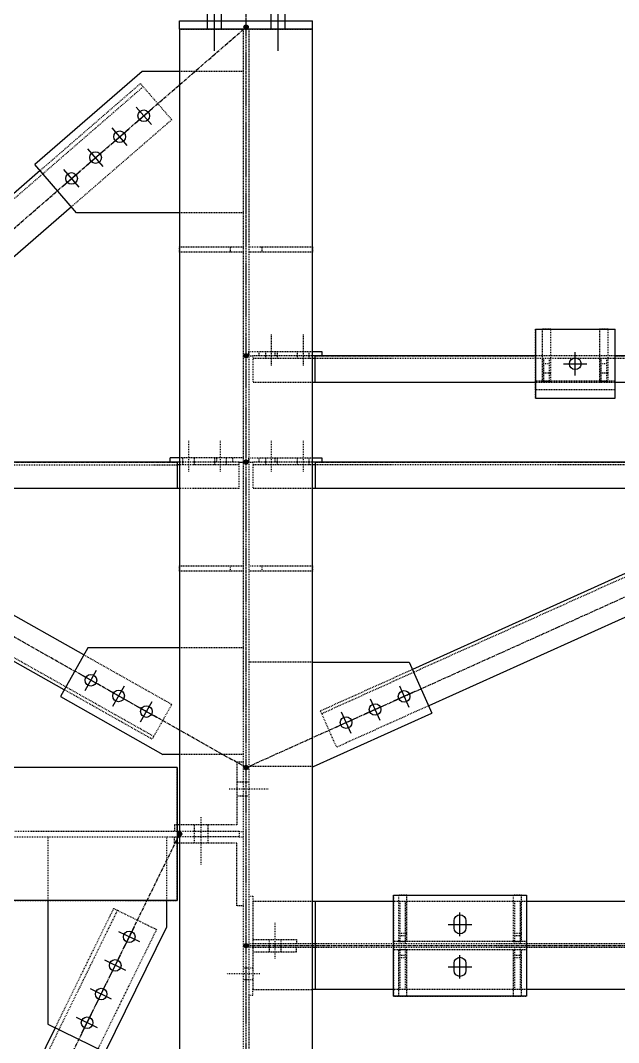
# Model space of a CAD drawing. Header units: millimetres. Extents: x 2102 to 20742, y 12631 to 26594.
# Drawn here: x 16707 to 17834, y 19128 to 21052 of the extents above; entities that cross this region are included whole.
import ezdxf

# ---------------------------------------------------------------- set-up
doc = ezdxf.new("R2010")
doc.units = ezdxf.units.MM
for name, pattern in [('CENTER', [12.7, 7.9375, -1.5875, 1.5875, -1.5875]), ('DXK_LINE_DOT2', [3.9198, 1.9599, -1.9599]), ('DXK_LINE_DOT5', [7.8785, 2.979, -0.9799, 0.9799, -0.9799, 0.9799, -0.9799])]:
    doc.linetypes.add(name, pattern=pattern)
for name, color, linetype in [('1', 7, 'Continuous'), ('2', 7, 'Continuous'), ('4', 7, 'Continuous')]:
    doc.layers.add(name, color=color, linetype=linetype)

# ---------------------------------------------------------------- blocks, each defined once
blk = doc.blocks.new('GridLine-116860372-116903 - 114867')
at = {"layer": '2', "color": 7, "linetype": 'DXK_LINE_DOT5'}
blk.add_line((20200.6, 12454.5), (20200.6, 27661.7), dxfattribs=at)
blk = doc.blocks.new('Part-116860372-116697 - 114867')
at = {"layer": '1', "color": 6, "linetype": 'DXK_LINE_DOT2'}
for p, q in [((20563.1, 18704.8), (20563.1, 18804.1)), ((20575.6, 18804.1), (20575.6, 18704.8)), ((20575.6, 18785.4), (20563.1, 18785.4))]:
    blk.add_line(p, q, dxfattribs=at)
blk = doc.blocks.new('Part-116860372-115046 - 114867')
at = {"layer": '4', "linetype": 'Continuous'}
for points in [[(20200.6, 19940.8, -1), (20200.6, 19950.8, -1)], [(21450.6, 19940.8, -1), (21450.6, 19950.8, -1)]]:
    blk.add_hatch(color=4, dxfattribs=at).paths.add_polyline_path(points)
at = {"layer": '1', "color": 6, "linetype": 'DXK_LINE_DOT2'}
for p, q in [((20363.1, 19945.8), (20216.8, 19945.8)), ((20216.8, 19945.8), (20216.8, 19883.3)), ((20356.8, 19939.6), (20216.8, 19939.6)), ((21361.1, 19939.6), (20363.1, 19939.6)), ((21361.1, 19945.8), (21437, 19945.8)), ((21437, 19939.6), (21367.3, 19939.6)), ((21437, 19945.8), (21437, 19920.8)), ((21361.1, 19920.8), (21361.1, 19883.3)), ((21437, 19920.8), (21367.3, 19920.8)), ((20356.8, 19883.3), (20216.8, 19883.3)), ((21361.1, 19883.3), (21361.1, 19883.3))]:
    blk.add_line(p, q, dxfattribs=at)
at = {"layer": '2', "color": 2, "linetype": 'Continuous'}
for p, q in [((20363.1, 19939.6), (20356.8, 19939.6)), ((21361.1, 19945.8), (20363.1, 19945.8)), ((20363.1, 19945.8), (20363.1, 19883.3)), ((21361.1, 19945.8), (21361.1, 19883.3)), ((21367.3, 19939.6), (21361.1, 19939.6)), ((21367.3, 19920.8), (21361.1, 19920.8)), ((21361.1, 19883.3), (20356.8, 19883.3))]:
    blk.add_line(p, q, dxfattribs=at)
at = {"layer": '4', "color": 4, "linetype": 'CENTER'}
for p, q in [((20200.6, 19945.8), (20216.8, 19945.8)), ((20363.1, 19945.8), (21361.1, 19945.8)), ((21437, 19945.8), (21450.6, 19945.8))]:
    blk.add_line(p, q, dxfattribs=at)
at = {"layer": '4', "color": 4, "linetype": 'Continuous'}
for centre in [(20200.6, 19945.8), (21450.6, 19945.8)]:
    blk.add_circle(centre, 5, dxfattribs=at)
blk = doc.blocks.new('Part-116860372-157426 - 114867')
at = {"layer": '1', "color": 6, "linetype": 'DXK_LINE_DOT2'}
for p, q in [((20038.1, 19227.1), (19394.3, 19227.1)), ((20038.1, 19077.1), (20038.1, 19227.1)), ((20038.1, 18914.6), (20038.1, 19064.6)), ((19394.3, 18914.6), (20038.1, 18914.6))]:
    blk.add_line(p, q, dxfattribs=at)
blk = doc.blocks.new('Part-116860372-115004 - 114867')
at = {"layer": '4', "linetype": 'Continuous'}
blk.add_hatch(color=4, dxfattribs=at).paths.add_polyline_path([(20200.6, 18803.3, -1), (20200.6, 18813.3, -1)])
at = {"layer": '1', "color": 6, "linetype": 'DXK_LINE_DOT2'}
for p, q in [((20216.8, 18911.9), (20216.8, 18704.8)), ((20356.8, 18911.9), (20216.8, 18911.9)), ((20860.5, 18911.9), (20548, 18911.9)), ((20356.8, 18812.5), (20216.8, 18812.5)), ((20356.8, 18804.1), (20216.8, 18804.1)), ((23934.7, 18812.5), (20363.1, 18812.5)), ((23934.7, 18804.1), (20363.1, 18804.1)), ((20216.8, 18704.8), (20356.8, 18704.8)), ((20860.5, 18704.8), (20548, 18704.8))]:
    blk.add_line(p, q, dxfattribs=at)
at = {"layer": '2', "color": 2, "linetype": 'Continuous'}
for p, q in [((20548, 18911.9), (20356.8, 18911.9)), ((20363.1, 18911.9), (20363.1, 18704.8)), ((22423, 18911.9), (20860.5, 18911.9)), ((20363.1, 18812.5), (20356.8, 18812.5)), ((20363.1, 18804.1), (20356.8, 18804.1)), ((20363.1, 18704.8), (20356.8, 18704.8)), ((20548, 18704.8), (20363.1, 18704.8)), ((22423, 18704.8), (20860.5, 18704.8))]:
    blk.add_line(p, q, dxfattribs=at)
at = {"layer": '4', "color": 4, "linetype": 'CENTER'}
blk.add_line((20200.6, 18808.3), (23950.6, 18808.3), dxfattribs=at)
at = {"layer": '4', "color": 4, "linetype": 'Continuous'}
blk.add_circle((20200.6, 18808.3), 5, dxfattribs=at)
blk = doc.blocks.new('Bolt-116860372-116259 - 114867')
at = {"layer": '2', "color": 1, "linetype": 'Continuous'}
for p, q in [((19913.5, 18804.3), (19937.7, 18853.7)), ((19950.3, 18816.9), (19900.9, 18841.1)), ((19880.4, 18737), (19904.7, 18786.4)), ((19917.3, 18749.6), (19867.9, 18773.8)), ((19884.2, 18682.3), (19834.8, 18706.5)), ((19847.4, 18669.7), (19871.6, 18719.1)), ((19851.1, 18614.9), (19801.8, 18639.2)), ((19814.3, 18602.4), (19838.6, 18651.7))]:
    blk.add_line(p, q, dxfattribs=at)
for centre in [(19925.6, 18829), (19892.6, 18761.7), (19859.5, 18694.4), (19826.5, 18627)]:
    blk.add_circle(centre, 13.7, dxfattribs=at)
blk = doc.blocks.new('Bolt-116860372-115919 - 114867')
at = {"layer": '1', "color": 1, "linetype": 'DXK_LINE_DOT2'}
for p, q in [((20065.6, 19923.3), (20065.6, 19995.8)), ((20140.6, 19923.3), (20140.6, 19995.8)), ((20051.8, 19945.8), (20051.8, 19955.8)), ((20051.8, 19939.6), (20051.8, 19945.8)), ((20079.3, 19945.8), (20079.3, 19955.8)), ((20079.3, 19939.6), (20079.3, 19945.8)), ((20126.8, 19945.8), (20126.8, 19955.8)), ((20126.8, 19939.6), (20126.8, 19945.8)), ((20154.3, 19945.8), (20154.3, 19955.8)), ((20154.3, 19939.6), (20154.3, 19945.8))]:
    blk.add_line(p, q, dxfattribs=at)
blk = doc.blocks.new('Part-116860372-115045 - 114867')
at = {"layer": '4', "linetype": 'Continuous'}
for points in [[(19200.6, 19940.8, -1), (19200.6, 19950.8, -1)], [(20200.6, 19940.8, -1), (20200.6, 19950.8, -1)]]:
    blk.add_hatch(color=4, dxfattribs=at).paths.add_polyline_path(points)
at = {"layer": '1', "color": 6, "linetype": 'DXK_LINE_DOT2'}
for p, q in [((19214.1, 19883.3), (19214.1, 19945.8)), ((19290.1, 19945.8), (19214.1, 19945.8)), ((19283.8, 19939.6), (19214.1, 19939.6)), ((19290.1, 19939.6), (20038.1, 19939.6)), ((20184.3, 19945.8), (20038.1, 19945.8)), ((20184.3, 19939.6), (20044.3, 19939.6)), ((20184.3, 19883.3), (20184.3, 19945.8)), ((19283.8, 19883.3), (19214.1, 19883.3)), ((20184.3, 19883.3), (20044.3, 19883.3))]:
    blk.add_line(p, q, dxfattribs=at)
at = {"layer": '2', "color": 2, "linetype": 'Continuous'}
for p, q in [((19283.8, 19939.6), (19290.1, 19939.6)), ((20038.1, 19945.8), (19290.1, 19945.8)), ((19290.1, 19883.3), (19290.1, 19945.8)), ((20038.1, 19945.8), (20038.1, 19883.3)), ((20044.3, 19939.6), (20038.1, 19939.6)), ((20044.3, 19883.3), (19283.8, 19883.3))]:
    blk.add_line(p, q, dxfattribs=at)
at = {"layer": '4', "color": 4, "linetype": 'CENTER'}
for p, q in [((19200.6, 19945.8), (19214.1, 19945.8)), ((19290.1, 19945.8), (20038.1, 19945.8)), ((20184.3, 19945.8), (20200.6, 19945.8))]:
    blk.add_line(p, q, dxfattribs=at)
at = {"layer": '4', "color": 4, "linetype": 'Continuous'}
for centre in [(19200.6, 19945.8), (20200.6, 19945.8)]:
    blk.add_circle(centre, 5, dxfattribs=at)
blk = doc.blocks.new('Part-116860372-115048 - 114867')
at = {"layer": '4', "linetype": 'Continuous'}
for points in [[(20200.6, 20190.8, -1), (20200.6, 20200.8, -1)], [(21450.6, 20190.8, -1), (21450.6, 20200.8, -1)]]:
    blk.add_hatch(color=4, dxfattribs=at).paths.add_polyline_path(points)
at = {"layer": '1', "color": 6, "linetype": 'DXK_LINE_DOT2'}
for p, q in [((20216.8, 20195.8), (20216.8, 20133.3)), ((20363.1, 20195.8), (20216.8, 20195.8)), ((20356.8, 20189.6), (20216.8, 20189.6)), ((21361.1, 20189.6), (20363.1, 20189.6)), ((21069.3, 20195.8), (20881.8, 20195.8)), ((21361.1, 20195.8), (21437, 20195.8)), ((21437, 20189.6), (21367.3, 20189.6)), ((21437, 20195.8), (21437, 20133.3)), ((20356.8, 20133.3), (20216.8, 20133.3)), ((21069.3, 20133.3), (20881.8, 20133.3)), ((21437, 20133.3), (21361.1, 20133.3))]:
    blk.add_line(p, q, dxfattribs=at)
at = {"layer": '2', "color": 2, "linetype": 'Continuous'}
for p, q in [((20363.1, 20189.6), (20356.8, 20189.6)), ((20881.8, 20195.8), (20363.1, 20195.8)), ((20363.1, 20133.3), (20363.1, 20195.8)), ((21361.1, 20195.8), (21069.3, 20195.8)), ((21361.1, 20195.8), (21361.1, 20133.3)), ((21367.3, 20189.6), (21361.1, 20189.6)), ((20881.8, 20133.3), (20356.8, 20133.3)), ((21367.3, 20133.3), (21069.3, 20133.3))]:
    blk.add_line(p, q, dxfattribs=at)
at = {"layer": '4', "color": 4, "linetype": 'CENTER'}
for p, q in [((20200.6, 20195.8), (20216.8, 20195.8)), ((20363.1, 20195.8), (20881.8, 20195.8)), ((21069.3, 20195.8), (21361.1, 20195.8)), ((21437, 20195.8), (21450.6, 20195.8))]:
    blk.add_line(p, q, dxfattribs=at)
at = {"layer": '4', "color": 4, "linetype": 'Continuous'}
for centre in [(20200.6, 20195.8), (21450.6, 20195.8)]:
    blk.add_circle(centre, 5, dxfattribs=at)
blk = doc.blocks.new('Part-116860372-115917 - 114867')
at = {"layer": '1', "color": 6, "linetype": 'DXK_LINE_DOT2'}
for p, q in [((20194.3, 19955.8), (20044.3, 19955.8)), ((20131.8, 19945.8), (20131.8, 19955.8)), ((20169.3, 19945.8), (20169.3, 19955.8))]:
    blk.add_line(p, q, dxfattribs=at)
at = {"layer": '2', "color": 2, "linetype": 'Continuous'}
for p, q in [((20044.3, 19955.8), (20021.8, 19955.8)), ((20021.8, 19945.8), (20021.8, 19955.8)), ((20044.3, 19945.8), (20038.1, 19945.8))]:
    blk.add_line(p, q, dxfattribs=at)
blk = doc.blocks.new('Part-116860372-115081 - 114867')
at = {"layer": '4', "linetype": 'Continuous'}
for points in [[(21450.6, 19784.6, -1), (21450.6, 19794.6, -1)], [(20200.6, 19222.1, -1), (20200.6, 19232.1, -1)]]:
    blk.add_hatch(color=4, dxfattribs=at).paths.add_polyline_path(points)
at = {"layer": '1', "color": 6, "linetype": 'DXK_LINE_DOT2'}
for p, q in [((21313.2, 19774.4), (20378.7, 19353.8)), ((21310.1, 19781.2), (21093.5, 19683.7)), ((21310.1, 19781.2), (21348.6, 19695.7)), ((21348.6, 19695.7), (21132, 19598.3)), ((20375.6, 19360.7), (20592.2, 19458.1)), ((20414, 19275.2), (20375.6, 19360.7)), ((20630.6, 19372.6), (20414, 19275.2))]:
    blk.add_line(p, q, dxfattribs=at)
at = {"layer": '2', "color": 2, "linetype": 'Continuous'}
for p, q in [((21093.5, 19683.7), (20592.2, 19458.1)), ((21132, 19598.3), (20630.6, 19372.6))]:
    blk.add_line(p, q, dxfattribs=at)
at = {"layer": '4', "color": 4, "linetype": 'CENTER'}
blk.add_line((20200.6, 19227.1), (21450.6, 19789.6), dxfattribs=at)
at = {"layer": '4', "color": 4, "linetype": 'Continuous'}
for centre in [(21450.6, 19789.6), (20200.6, 19227.1)]:
    blk.add_circle(centre, 5, dxfattribs=at)
blk = doc.blocks.new('Part-116860372-115082 - 114867')
at = {"layer": '4', "linetype": 'Continuous'}
for points in [[(19200.6, 19784.6, -1), (19200.6, 19794.6, -1)], [(20200.6, 19222.1, -1), (20200.6, 19232.1, -1)]]:
    blk.add_hatch(color=4, dxfattribs=at).paths.add_polyline_path(points)
at = {"layer": '1', "color": 6, "linetype": 'DXK_LINE_DOT2'}
for p, q in [((19348.5, 19756.6), (19302.6, 19674.8)), ((19555.5, 19640.1), (19348.5, 19756.6)), ((19302.6, 19674.8), (19509.6, 19558.4)), ((19983.3, 19300.5), (19306.3, 19681.4)), ((20025.6, 19375.7), (19818.6, 19492.2)), ((19979.6, 19294), (19772.6, 19410.4)), ((20025.6, 19375.7), (19979.6, 19294))]:
    blk.add_line(p, q, dxfattribs=at)
at = {"layer": '2', "color": 2, "linetype": 'Continuous'}
for p, q in [((19818.6, 19492.2), (19555.5, 19640.1)), ((19772.6, 19410.4), (19509.6, 19558.4))]:
    blk.add_line(p, q, dxfattribs=at)
at = {"layer": '4', "color": 4, "linetype": 'CENTER'}
blk.add_line((20200.6, 19227.1), (19200.6, 19789.6), dxfattribs=at)
at = {"layer": '4', "color": 4, "linetype": 'Continuous'}
for centre in [(19200.6, 19789.6), (20200.6, 19227.1)]:
    blk.add_circle(centre, 5, dxfattribs=at)
blk = doc.blocks.new('Part-116860372-115108 - 114867')
at = {"layer": '4', "linetype": 'Continuous'}
for points in [[(20200.6, 20964.1, -1), (20200.6, 20974.1, -1)], [(19200.6, 20097.1, -1), (19200.6, 20107.1, -1)]]:
    blk.add_hatch(color=4, dxfattribs=at).paths.add_polyline_path(points)
at = {"layer": '1', "color": 6, "linetype": 'DXK_LINE_DOT2'}
for p, q in [((19958.4, 20828.7), (19309.1, 20265.7)), ((19951.9, 20836.2), (19715.8, 20631.5)), ((19951.9, 20836.2), (20025.6, 20751.2)), ((20025.6, 20751.2), (19789.5, 20546.5)), ((19302.6, 20273.2), (19538.7, 20478)), ((19612.4, 20393), (19376.3, 20188.3)), ((19376.3, 20188.3), (19302.6, 20273.2))]:
    blk.add_line(p, q, dxfattribs=at)
at = {"layer": '2', "color": 2, "linetype": 'Continuous'}
for p, q in [((19715.8, 20631.5), (19538.7, 20478)), ((19789.5, 20546.5), (19612.4, 20393))]:
    blk.add_line(p, q, dxfattribs=at)
at = {"layer": '4', "color": 4, "linetype": 'CENTER'}
blk.add_line((19200.6, 20102.1), (20200.6, 20969.1), dxfattribs=at)
at = {"layer": '4', "color": 4, "linetype": 'Continuous'}
for centre in [(20200.6, 20969.1), (19200.6, 20102.1)]:
    blk.add_circle(centre, 5, dxfattribs=at)
blk = doc.blocks.new('Part-116860372-115109 - 114867')
at = {"layer": '4', "linetype": 'Continuous'}
for points in [[(20044.3, 19065.8, -1), (20044.3, 19075.8, -1)], [(19200.6, 17347.1, -1), (19200.6, 17357.1, -1)]]:
    blk.add_hatch(color=4, dxfattribs=at).paths.add_polyline_path(points)
at = {"layer": '1', "color": 6, "linetype": 'DXK_LINE_DOT2'}
for p, q in [((19897.8, 18891.4), (19310.6, 17695.4)), ((19888.8, 18895.8), (19751.1, 18615.3)), ((19888.8, 18895.8), (19989.8, 18846.3)), ((19989.8, 18846.3), (19852.1, 18565.7)), ((19301.6, 17699.8), (19439.3, 17980.3)), ((19540.3, 17930.7), (19402.6, 17650.2)), ((19402.6, 17650.2), (19301.6, 17699.8))]:
    blk.add_line(p, q, dxfattribs=at)
at = {"layer": '2', "color": 2, "linetype": 'Continuous'}
for p, q in [((19751.1, 18615.3), (19439.3, 17980.3)), ((19852.1, 18565.7), (19540.3, 17930.7))]:
    blk.add_line(p, q, dxfattribs=at)
at = {"layer": '4', "color": 4, "linetype": 'CENTER'}
blk.add_line((19200.6, 17352.1), (20044.3, 19070.8), dxfattribs=at)
at = {"layer": '4', "color": 4, "linetype": 'Continuous'}
for centre in [(20044.3, 19070.8), (19200.6, 17352.1)]:
    blk.add_circle(centre, 5, dxfattribs=at)
blk = doc.blocks.new('Part-116860372-115921 - 114867')
at = {"layer": '1', "color": 6, "linetype": 'DXK_LINE_DOT2'}
for p, q in [((20206.8, 20195.8), (20206.8, 20205.8)), ((20206.8, 20205.8), (20356.8, 20205.8)), ((20231.8, 20195.8), (20231.8, 20205.8)), ((20269.3, 20195.8), (20269.3, 20205.8))]:
    blk.add_line(p, q, dxfattribs=at)
at = {"layer": '2', "color": 2, "linetype": 'Continuous'}
for p, q in [((20356.8, 20205.8), (20379.3, 20205.8)), ((20379.3, 20205.8), (20379.3, 20195.8)), ((20363.1, 20195.8), (20356.8, 20195.8))]:
    blk.add_line(p, q, dxfattribs=at)
blk = doc.blocks.new('Part-116860372-115112 - 114867')
at = {"layer": '2', "color": 2, "linetype": 'Continuous'}
for p, q in [((20038.1, 19227.1), (9419.3, 19227.1)), ((20038.1, 19227.1), (20038.1, 18914.6)), ((20038.1, 18914.6), (18841.8, 18914.6))]:
    blk.add_line(p, q, dxfattribs=at)
blk = doc.blocks.new('Part-116860372-115114 - 114867')
at = {"layer": '1', "color": 6, "linetype": 'DXK_LINE_DOT2'}
for p, q in [((20038.1, 19077.1), (9419.3, 19077.1)), ((20184.3, 19077.1), (20038.1, 19077.1)), ((20038.1, 19077.1), (20038.1, 19064.6)), ((20184.3, 19077.1), (20184.3, 19064.6)), ((9419.3, 19064.6), (20038.1, 19064.6)), ((20184.3, 19064.6), (20044.3, 19064.6))]:
    blk.add_line(p, q, dxfattribs=at)
at = {"layer": '2', "color": 2, "linetype": 'Continuous'}
for p, q in [((20044.3, 19077.1), (20038.1, 19077.1)), ((20044.3, 19064.6), (20038.1, 19064.6))]:
    blk.add_line(p, q, dxfattribs=at)
blk = doc.blocks.new('Part-116860372-116283 - 114867')
at = {"layer": '1', "color": 6, "linetype": 'DXK_LINE_DOT2'}
for p, q in [((20194.3, 19239.6), (20179.3, 19239.6)), ((20179.3, 19239.6), (20179.3, 19092.1)), ((20031.8, 19092.1), (20031.8, 19077.1)), ((20038.1, 19092.1), (20031.8, 19092.1)), ((20179.3, 19092.1), (20044.3, 19092.1)), ((20184.3, 19077.1), (20194.3, 19077.1))]:
    blk.add_line(p, q, dxfattribs=at)
at = {"layer": '2', "color": 2, "linetype": 'Continuous'}
blk.add_line((20044.3, 19092.1), (20038.1, 19092.1), dxfattribs=at)
blk = doc.blocks.new('Part-116860372-115115 - 114867')
at = {"layer": '2', "color": 2, "linetype": 'Continuous'}
for p, q in [((20356.8, 20964.1), (20044.3, 20964.1)), ((20044.3, 20964.1), (20044.3, 12960.8)), ((20356.8, 12960.8), (20356.8, 20964.1))]:
    blk.add_line(p, q, dxfattribs=at)
blk = doc.blocks.new('Part-116860372-115117 - 114867')
at = {"layer": '1', "color": 6, "linetype": 'DXK_LINE_DOT2'}
for p, q in [((20194.3, 20964.1), (20206.8, 20964.1)), ((20194.3, 12960.8), (20194.3, 20964.1)), ((20206.8, 20964.1), (20206.8, 12960.8))]:
    blk.add_line(p, q, dxfattribs=at)
blk = doc.blocks.new('Part-116860372-115929 - 114867')
at = {"layer": '1', "color": 6, "linetype": 'DXK_LINE_DOT2'}
for p, q in [((20206.8, 18925), (20216.8, 18925)), ((20216.8, 18925), (20216.8, 18911.9)), ((20216.8, 18812.5), (20206.8, 18812.5)), ((20216.8, 18822.5), (20319.3, 18822.5)), ((20319.3, 18822.5), (20319.3, 18812.5))]:
    blk.add_line(p, q, dxfattribs=at)
blk = doc.blocks.new('Part-116860372-116663 - 114867')
at = {"layer": '1', "color": 6, "linetype": 'DXK_LINE_DOT2'}
for p, q in [((20860.5, 18818.4), (20548, 18818.3)), ((20548, 18798.3), (20548, 18818.3)), ((20860.5, 18798.4), (20860.5, 18818.4)), ((20860.5, 18798.4), (20548, 18798.3))]:
    blk.add_line(p, q, dxfattribs=at)
blk = doc.blocks.new('Part-116860372-116665 - 114867')
at = {"layer": '1', "color": 6, "linetype": 'DXK_LINE_DOT2'}
for p, q in [((20559.3, 18927.1), (20559.3, 18818.3)), ((20579.3, 18927.1), (20559.3, 18927.1)), ((20579.3, 18818.3), (20579.3, 18927.1)), ((20579.3, 18837.1), (20559.3, 18837.1)), ((20559.3, 18818.3), (20579.3, 18818.3))]:
    blk.add_line(p, q, dxfattribs=at)
blk = doc.blocks.new('Bolt-116860372-115920 - 114867')
at = {"layer": '1', "color": 1, "linetype": 'DXK_LINE_DOT2'}
for p, q in [((20260.6, 19923.3), (20260.6, 19995.8)), ((20335.6, 19923.3), (20335.6, 19995.8)), ((20246.8, 19945.8), (20246.8, 19955.8)), ((20246.8, 19939.6), (20246.8, 19945.8)), ((20274.3, 19945.8), (20274.3, 19955.8)), ((20274.3, 19939.6), (20274.3, 19945.8)), ((20321.8, 19945.8), (20321.8, 19955.8)), ((20321.8, 19939.6), (20321.8, 19945.8)), ((20349.3, 19945.8), (20349.3, 19955.8)), ((20349.3, 19939.6), (20349.3, 19945.8))]:
    blk.add_line(p, q, dxfattribs=at)
blk = doc.blocks.new('Part-116860372-116719 - 114867')
at = {"layer": '1', "color": 6, "linetype": 'DXK_LINE_DOT2'}
for p, q in [((21033.1, 20258.3), (21033.1, 20135.8)), ((21053.1, 20258.3), (21033.1, 20258.3)), ((21053.1, 20135.8), (21053.1, 20258.3)), ((21053.1, 20154.6), (21033.1, 20154.6)), ((21033.1, 20135.8), (21053.1, 20135.8))]:
    blk.add_line(p, q, dxfattribs=at)
blk = doc.blocks.new('Part-116860372-150349 - 114867')
at = {"layer": '1', "color": 6, "linetype": 'DXK_LINE_DOT2'}
for p, q in [((20901.8, 20133.3), (20901.8, 20189.6)), ((20914.3, 20177.2), (20901.8, 20177.2)), ((20914.3, 20189.6), (20914.3, 20133.3))]:
    blk.add_line(p, q, dxfattribs=at)
blk = doc.blocks.new('Part-116860372-116367 - 114867')
at = {"layer": '1', "color": 6, "linetype": 'DXK_LINE_DOT2'}
for p, q in [((20044.3, 20439.6), (20044.3, 20452.1)), ((20044.3, 20452.1), (20194.3, 20452.1)), ((20194.3, 20439.6), (20044.3, 20439.6)), ((20163.1, 20452.1), (20163.1, 20439.6))]:
    blk.add_line(p, q, dxfattribs=at)
blk = doc.blocks.new('Part-116860372-115874 - 114867')
at = {"layer": '1', "color": 6, "linetype": 'DXK_LINE_DOT2'}
for p, q in [((20044.3, 20964.1), (20194.3, 20964.1)), ((20206.8, 20964.1), (20356.8, 20964.1))]:
    blk.add_line(p, q, dxfattribs=at)
at = {"layer": '2', "color": 2, "linetype": 'Continuous'}
for p, q in [((20044.3, 20964.1), (20044.3, 20984.1)), ((20044.3, 20984.1), (20356.8, 20984.1)), ((20356.8, 20964.1), (20356.8, 20984.1))]:
    blk.add_line(p, q, dxfattribs=at)
blk = doc.blocks.new('Part-116860372-115918 - 114867')
at = {"layer": '1', "color": 6, "linetype": 'DXK_LINE_DOT2'}
for p, q in [((20206.8, 19945.8), (20206.8, 19955.8)), ((20206.8, 19955.8), (20356.8, 19955.8)), ((20231.8, 19945.8), (20231.8, 19955.8)), ((20269.3, 19945.8), (20269.3, 19955.8))]:
    blk.add_line(p, q, dxfattribs=at)
at = {"layer": '2', "color": 2, "linetype": 'Continuous'}
for p, q in [((20356.8, 19955.8), (20379.3, 19955.8)), ((20363.1, 19945.8), (20356.8, 19945.8)), ((20379.3, 19955.8), (20379.3, 19945.8))]:
    blk.add_line(p, q, dxfattribs=at)
blk = doc.blocks.new('Part-116860372-116246 - 114867')
at = {"layer": '1', "color": 6, "linetype": 'DXK_LINE_DOT2'}
for p, q in [((20194.3, 20864.4), (20044.3, 20864.4)), ((20194.3, 20532.4), (20044.3, 20532.4))]:
    blk.add_line(p, q, dxfattribs=at)
at = {"layer": '2', "color": 2, "linetype": 'Continuous'}
for p, q in [((19955.7, 20864.4), (19703.5, 20645.7)), ((20044.3, 20864.4), (19955.7, 20864.4)), ((19801.8, 20532.4), (19703.5, 20645.7)), ((20044.3, 20532.4), (19801.8, 20532.4))]:
    blk.add_line(p, q, dxfattribs=at)
blk = doc.blocks.new('Bolt-116860372-115922 - 114867')
at = {"layer": '1', "color": 1, "linetype": 'DXK_LINE_DOT2'}
for p, q in [((20260.6, 20173.3), (20260.6, 20245.8)), ((20335.6, 20173.3), (20335.6, 20245.8)), ((20246.8, 20195.8), (20246.8, 20205.8)), ((20274.3, 20195.8), (20274.3, 20205.8)), ((20321.8, 20195.8), (20321.8, 20205.8)), ((20349.3, 20195.8), (20349.3, 20205.8)), ((20246.8, 20189.6), (20246.8, 20195.8)), ((20274.3, 20189.6), (20274.3, 20195.8)), ((20321.8, 20189.6), (20321.8, 20195.8)), ((20349.3, 20189.6), (20349.3, 20195.8))]:
    blk.add_line(p, q, dxfattribs=at)
blk = doc.blocks.new('Part-116860372-115930 - 114867')
at = {"layer": '1', "color": 6, "linetype": 'DXK_LINE_DOT2'}
for p, q in [((20216.8, 18804.1), (20206.8, 18804.1)), ((20319.3, 18794.1), (20319.3, 18804.1)), ((20216.8, 18794.1), (20319.3, 18794.1)), ((20206.8, 18691.6), (20216.8, 18691.6)), ((20216.8, 18691.6), (20216.8, 18704.8))]:
    blk.add_line(p, q, dxfattribs=at)
blk = doc.blocks.new('Bolt-116860372-116284 - 114867')
at = {"layer": '1', "color": 1, "linetype": 'DXK_LINE_DOT2'}
for p, q in [((20078.1, 19092.1), (20078.1, 19077.1)), ((20094.3, 19110.8), (20094.3, 18998.3)), ((20110.6, 19092.1), (20110.6, 19077.1)), ((20078.1, 19077.1), (20078.1, 19064.6)), ((20110.6, 19077.1), (20110.6, 19064.6)), ((20078.1, 19064.6), (20078.1, 19049.6)), ((20110.6, 19064.6), (20110.6, 19049.6))]:
    blk.add_line(p, q, dxfattribs=at)
blk = doc.blocks.new('Part-116860372-116664 - 114867')
at = {"layer": '2', "color": 2, "linetype": 'Continuous'}
for p, q in [((20548, 18689.6), (20548, 18927.1)), ((20548, 18927.1), (20860.5, 18927.1)), ((20860.5, 18927.1), (20860.6, 18689.6)), ((20860.6, 18689.6), (20548, 18689.6))]:
    blk.add_line(p, q, dxfattribs=at)
blk = doc.blocks.new('Part-116860372-116668 - 114867')
at = {"layer": '1', "color": 6, "linetype": 'DXK_LINE_DOT2'}
for p, q in [((20829.3, 18927.1), (20829.3, 18818.4)), ((20849.3, 18927.1), (20829.3, 18927.1)), ((20849.3, 18818.4), (20849.3, 18927.1)), ((20849.3, 18837.1), (20829.3, 18837.1)), ((20829.3, 18818.4), (20849.3, 18818.4))]:
    blk.add_line(p, q, dxfattribs=at)
blk = doc.blocks.new('Part-116860372-116716 - 114867')
at = {"layer": '2', "color": 2, "linetype": 'Continuous'}
for p, q in [((20881.8, 20258.3), (21069.3, 20258.3)), ((20881.8, 20258.3), (20881.8, 20095.8)), ((21069.3, 20095.8), (21069.3, 20258.3)), ((20881.8, 20095.8), (21069.3, 20095.8))]:
    blk.add_line(p, q, dxfattribs=at)
blk = doc.blocks.new('Bolt-116860372-115875 - 114867')
at = {"layer": '2', "color": 1, "linetype": 'Continuous'}
for p, q in [((20125.6, 21025.9), (20125.6, 20913.4)), ((20125.6, 21025.9), (20125.6, 20913.4)), ((20125.6, 21025.9), (20125.6, 20913.4)), ((20125.6, 21025.9), (20125.6, 20913.4)), ((20125.6, 21025.9), (20125.6, 20913.4)), ((20125.6, 21025.9), (20125.6, 20913.4)), ((20125.6, 21025.9), (20125.6, 20913.4)), ((20125.6, 21025.9), (20125.6, 20913.4)), ((20125.6, 21025.9), (20125.6, 20913.4)), ((20125.6, 21025.9), (20125.6, 20913.4)), ((20275.6, 21025.9), (20275.6, 20913.4)), ((20275.6, 21025.9), (20275.6, 20913.4)), ((20275.6, 21025.9), (20275.6, 20913.4)), ((20275.6, 21025.9), (20275.6, 20913.4)), ((20275.6, 21025.9), (20275.6, 20913.4)), ((20275.6, 21025.9), (20275.6, 20913.4)), ((20275.6, 21025.9), (20275.6, 20913.4)), ((20275.6, 21025.9), (20275.6, 20913.4)), ((20275.6, 21025.9), (20275.6, 20913.4)), ((20275.6, 21025.9), (20275.6, 20913.4)), ((20109.3, 21007.1), (20109.3, 20985.4)), ((20109.3, 21007.1), (20109.3, 20985.4)), ((20109.3, 21007.1), (20109.3, 20985.4)), ((20109.3, 21007.1), (20109.3, 20985.4)), ((20109.3, 21007.1), (20109.3, 20985.4)), ((20109.3, 21007.1), (20109.3, 20985.4)), ((20109.3, 21007.1), (20109.3, 20985.4)), ((20109.3, 21007.1), (20109.3, 20985.4)), ((20109.3, 21007.1), (20109.3, 20985.4)), ((20109.3, 21007.1), (20109.3, 20985.4)), ((20141.8, 21007.1), (20141.8, 20985.4)), ((20141.8, 21007.1), (20141.8, 20985.4)), ((20141.8, 21007.1), (20141.8, 20985.4)), ((20141.8, 21007.1), (20141.8, 20985.4)), ((20141.8, 21007.1), (20141.8, 20985.4)), ((20141.8, 21007.1), (20141.8, 20985.4)), ((20141.8, 21007.1), (20141.8, 20985.4)), ((20141.8, 21007.1), (20141.8, 20985.4)), ((20141.8, 21007.1), (20141.8, 20985.4)), ((20141.8, 21007.1), (20141.8, 20985.4)), ((20259.3, 21007.1), (20259.3, 20985.4)), ((20259.3, 21007.1), (20259.3, 20985.4)), ((20259.3, 21007.1), (20259.3, 20985.4)), ((20259.3, 21007.1), (20259.3, 20985.4)), ((20259.3, 21007.1), (20259.3, 20985.4)), ((20259.3, 21007.1), (20259.3, 20985.4)), ((20259.3, 21007.1), (20259.3, 20985.4)), ((20259.3, 21007.1), (20259.3, 20985.4)), ((20259.3, 21007.1), (20259.3, 20985.4)), ((20259.3, 21007.1), (20259.3, 20985.4)), ((20291.8, 21007.1), (20291.8, 20985.4)), ((20291.8, 21007.1), (20291.8, 20985.4)), ((20291.8, 21007.1), (20291.8, 20985.4)), ((20291.8, 21007.1), (20291.8, 20985.4)), ((20291.8, 21007.1), (20291.8, 20985.4)), ((20291.8, 21007.1), (20291.8, 20985.4)), ((20291.8, 21007.1), (20291.8, 20985.4)), ((20291.8, 21007.1), (20291.8, 20985.4)), ((20291.8, 21007.1), (20291.8, 20985.4)), ((20291.8, 21007.1), (20291.8, 20985.4)), ((20109.3, 20984.1), (20109.3, 20964.1)), ((20109.3, 20984.1), (20109.3, 20964.1)), ((20109.3, 20984.1), (20109.3, 20964.1)), ((20109.3, 20984.1), (20109.3, 20964.1)), ((20109.3, 20984.1), (20109.3, 20964.1)), ((20109.3, 20984.1), (20109.3, 20964.1)), ((20109.3, 20984.1), (20109.3, 20964.1)), ((20109.3, 20984.1), (20109.3, 20964.1)), ((20109.3, 20984.1), (20109.3, 20964.1)), ((20109.3, 20984.1), (20109.3, 20964.1)), ((20141.8, 20984.1), (20141.8, 20964.1)), ((20141.8, 20984.1), (20141.8, 20964.1)), ((20141.8, 20984.1), (20141.8, 20964.1)), ((20141.8, 20984.1), (20141.8, 20964.1)), ((20141.8, 20984.1), (20141.8, 20964.1)), ((20141.8, 20984.1), (20141.8, 20964.1)), ((20141.8, 20984.1), (20141.8, 20964.1)), ((20141.8, 20984.1), (20141.8, 20964.1)), ((20141.8, 20984.1), (20141.8, 20964.1)), ((20141.8, 20984.1), (20141.8, 20964.1)), ((20259.3, 20984.1), (20259.3, 20964.1)), ((20259.3, 20984.1), (20259.3, 20964.1)), ((20259.3, 20984.1), (20259.3, 20964.1)), ((20259.3, 20984.1), (20259.3, 20964.1)), ((20259.3, 20984.1), (20259.3, 20964.1)), ((20259.3, 20984.1), (20259.3, 20964.1)), ((20259.3, 20984.1), (20259.3, 20964.1)), ((20259.3, 20984.1), (20259.3, 20964.1)), ((20259.3, 20984.1), (20259.3, 20964.1)), ((20259.3, 20984.1), (20259.3, 20964.1)), ((20291.8, 20984.1), (20291.8, 20964.1)), ((20291.8, 20984.1), (20291.8, 20964.1)), ((20291.8, 20984.1), (20291.8, 20964.1)), ((20291.8, 20984.1), (20291.8, 20964.1)), ((20291.8, 20984.1), (20291.8, 20964.1)), ((20291.8, 20984.1), (20291.8, 20964.1)), ((20291.8, 20984.1), (20291.8, 20964.1)), ((20291.8, 20984.1), (20291.8, 20964.1)), ((20291.8, 20984.1), (20291.8, 20964.1)), ((20291.8, 20984.1), (20291.8, 20964.1))]:
    blk.add_line(p, q, dxfattribs=at)
blk = doc.blocks.new('Part-116860372-116700 - 114867')
at = {"layer": '1', "color": 6, "linetype": 'DXK_LINE_DOT2'}
for p, q in [((20833.1, 18812.5), (20833.1, 18911.9)), ((20845.6, 18911.9), (20845.6, 18812.5)), ((20845.6, 18831.3), (20833.1, 18831.3))]:
    blk.add_line(p, q, dxfattribs=at)
blk = doc.blocks.new('Bolt-116860372-115931 - 114867')
at = {"layer": '1', "color": 1, "linetype": 'DXK_LINE_DOT2'}
for p, q in [((20269.3, 18777.9), (20269.3, 18862.9)), ((20255.6, 18812.5), (20255.6, 18822.5)), ((20255.6, 18804.1), (20255.6, 18812.5)), ((20255.6, 18794.1), (20255.6, 18804.1)), ((20283.1, 18812.5), (20283.1, 18822.5)), ((20283.1, 18804.1), (20283.1, 18812.5)), ((20283.1, 18794.1), (20283.1, 18804.1))]:
    blk.add_line(p, q, dxfattribs=at)
blk = doc.blocks.new('Bolt-116860372-115932 - 114867')
at = {"layer": '1', "color": 1, "linetype": 'DXK_LINE_DOT2'}
for p, q in [((20206.8, 18755.4), (20194.3, 18755.4)), ((20216.8, 18755.4), (20206.8, 18755.4)), ((20233.1, 18741.6), (20154.3, 18741.6)), ((20206.8, 18727.9), (20194.3, 18727.9)), ((20216.8, 18727.9), (20206.8, 18727.9))]:
    blk.add_line(p, q, dxfattribs=at)
blk = doc.blocks.new('Part-116860372-116364 - 114867')
at = {"layer": '1', "color": 6, "linetype": 'DXK_LINE_DOT2'}
for p, q in [((20206.8, 19702.1), (20356.8, 19702.1)), ((20238.1, 19702.1), (20238.1, 19689.6)), ((20356.8, 19702.1), (20356.8, 19689.6)), ((20356.8, 19689.6), (20206.8, 19689.6))]:
    blk.add_line(p, q, dxfattribs=at)
blk = doc.blocks.new('Bolt-116860372-116265 - 114867')
at = {"layer": '2', "color": 1, "linetype": 'Continuous'}
for p, q in [((20597.9, 19405.9), (20547.7, 19383.3)), ((20561.5, 19419.7), (20584.1, 19369.5)), ((20493.1, 19388.9), (20515.7, 19338.7)), ((20424.7, 19358.1), (20447.3, 19307.9)), ((20529.5, 19375.1), (20479.3, 19352.5)), ((20461.1, 19344.3), (20410.9, 19321.7))]:
    blk.add_line(p, q, dxfattribs=at)
for centre in [(20572.8, 19394.6), (20504.4, 19363.8), (20436, 19333)]:
    blk.add_circle(centre, 13.7, dxfattribs=at)
blk = doc.blocks.new('Bolt-116860372-116285 - 114867')
at = {"layer": '1', "color": 1, "linetype": 'DXK_LINE_DOT2'}
for p, q in [((20179.3, 19193.3), (20194.3, 19193.3)), ((20194.3, 19193.3), (20206.8, 19193.3)), ((20160.6, 19177.1), (20254.3, 19177.1)), ((20179.3, 19160.8), (20194.3, 19160.8)), ((20194.3, 19160.8), (20206.8, 19160.8))]:
    blk.add_line(p, q, dxfattribs=at)
blk = doc.blocks.new('Bolt-116860372-116247 - 114867')
at = {"layer": '2', "color": 1, "linetype": 'Continuous'}
for p, q in [((19939, 20742.3), (19980.5, 20778.4)), ((19977.8, 20739.6), (19941.7, 20781.1)), ((19882.3, 20693.2), (19923.9, 20729.2)), ((19921.1, 20690.4), (19885.1, 20732)), ((19825.7, 20644.1), (19867.2, 20680.1)), ((19864.4, 20641.3), (19828.4, 20682.9)), ((19769, 20594.9), (19810.5, 20631)), ((19807.8, 20592.2), (19771.8, 20633.7))]:
    blk.add_line(p, q, dxfattribs=at)
for centre in [(19959.8, 20760.4), (19903.1, 20711.2), (19846.4, 20662.1), (19789.8, 20613)]:
    blk.add_circle(centre, 13.7, dxfattribs=at)
blk = doc.blocks.new('Part-116860372-116255 - 114867')
at = {"layer": '1', "color": 6, "linetype": 'DXK_LINE_DOT2'}
for p, q in [((20194.3, 19508.5), (20044.3, 19508.5)), ((20194.3, 19258.3), (20044.3, 19258.3))]:
    blk.add_line(p, q, dxfattribs=at)
at = {"layer": '2', "color": 2, "linetype": 'Continuous'}
for p, q in [((19827.8, 19508.5), (19763.4, 19394.1)), ((20044.3, 19508.5), (19827.8, 19508.5)), ((19763.4, 19394.1), (20004.7, 19258.3)), ((20044.3, 19258.3), (20004.7, 19258.3))]:
    blk.add_line(p, q, dxfattribs=at)
blk = doc.blocks.new('Bolt-116860372-116256 - 114867')
at = {"layer": '2', "color": 1, "linetype": 'Continuous'}
for p, q in [((19821.8, 19408.6), (19848.7, 19456.5)), ((19811.3, 19446.1), (19859.2, 19419.1)), ((19876.7, 19409.3), (19924.6, 19382.3)), ((19887.1, 19371.8), (19914.1, 19419.8)), ((19952.5, 19335.1), (19979.5, 19383)), ((19942, 19372.5), (19990, 19345.6))]:
    blk.add_line(p, q, dxfattribs=at)
for centre in [(19835.3, 19432.6), (19900.6, 19395.8), (19966, 19359)]:
    blk.add_circle(centre, 13.7, dxfattribs=at)
blk = doc.blocks.new('Part-116860372-116258 - 114867')
at = {"layer": '1', "color": 6, "linetype": 'DXK_LINE_DOT2'}
for p, q in [((19734.2, 19064.6), (19734.2, 18914.6)), ((20013, 19064.6), (20013, 18914.6))]:
    blk.add_line(p, q, dxfattribs=at)
at = {"layer": '2', "color": 2, "linetype": 'Continuous'}
for p, q in [((19734.2, 18914.6), (19734.2, 18623.6)), ((20013, 18914.6), (20013, 18851.1)), ((19868.9, 18557.5), (20013, 18851.1)), ((19734.2, 18623.6), (19868.9, 18557.5))]:
    blk.add_line(p, q, dxfattribs=at)
blk = doc.blocks.new('Part-116860372-116264 - 114867')
at = {"layer": '1', "color": 6, "linetype": 'DXK_LINE_DOT2'}
for p, q in [((20356.8, 19475.2), (20206.8, 19475.2)), ((20356.8, 19229.9), (20206.8, 19229.9))]:
    blk.add_line(p, q, dxfattribs=at)
at = {"layer": '2', "color": 2, "linetype": 'Continuous'}
for p, q in [((20356.8, 19475.2), (20584.5, 19475.2)), ((20584.5, 19475.2), (20638.3, 19355.5)), ((20359.1, 19229.9), (20638.3, 19355.5)), ((20356.8, 19229.9), (20359.1, 19229.9))]:
    blk.add_line(p, q, dxfattribs=at)
blk = doc.blocks.new('Part-116860372-116282 - 114867')
at = {"layer": '1', "color": 6, "linetype": 'DXK_LINE_DOT2'}
for p, q in [((20031.8, 19049.6), (20031.8, 19064.6)), ((20038.1, 19049.6), (20031.8, 19049.6)), ((20038.1, 19064.6), (20044.3, 19064.6)), ((20179.3, 19049.6), (20044.3, 19049.6)), ((20179.3, 18902.1), (20179.3, 19049.6)), ((20184.3, 19064.6), (20194.3, 19064.6)), ((20194.3, 18902.1), (20179.3, 18902.1))]:
    blk.add_line(p, q, dxfattribs=at)
at = {"layer": '2', "color": 2, "linetype": 'Continuous'}
blk.add_line((20044.3, 19049.6), (20038.1, 19049.6), dxfattribs=at)
blk = doc.blocks.new('Part-116860372-116365 - 114867')
at = {"layer": '1', "color": 6, "linetype": 'DXK_LINE_DOT2'}
for p, q in [((20044.3, 19689.6), (20044.3, 19702.1)), ((20044.3, 19702.1), (20194.3, 19702.1)), ((20163.1, 19702.1), (20163.1, 19689.6)), ((20194.3, 19689.6), (20044.3, 19689.6))]:
    blk.add_line(p, q, dxfattribs=at)
blk = doc.blocks.new('Part-116860372-116366 - 114867')
at = {"layer": '1', "color": 6, "linetype": 'DXK_LINE_DOT2'}
for p, q in [((20206.8, 20452.1), (20356.8, 20452.1)), ((20356.8, 20439.6), (20206.8, 20439.6)), ((20238.1, 20452.1), (20238.1, 20439.6)), ((20356.8, 20452.1), (20356.8, 20439.6))]:
    blk.add_line(p, q, dxfattribs=at)
blk = doc.blocks.new('Part-116860372-116666 - 114867')
at = {"layer": '1', "color": 6, "linetype": 'DXK_LINE_DOT2'}
for p, q in [((20548, 18927.1), (20548, 18689.6)), ((20548, 18927.1), (20860.5, 18927.1)), ((20860.5, 18927.1), (20860.6, 18689.6)), ((20548, 18689.6), (20860.6, 18689.6))]:
    blk.add_line(p, q, dxfattribs=at)
blk = doc.blocks.new('Part-116860372-116667 - 114867')
at = {"layer": '1', "color": 6, "linetype": 'DXK_LINE_DOT2'}
for p, q in [((20579.3, 18798.3), (20559.3, 18798.3)), ((20559.3, 18798.3), (20559.3, 18689.6)), ((20579.3, 18779.6), (20559.3, 18779.6)), ((20579.3, 18689.6), (20579.3, 18798.3)), ((20559.3, 18689.6), (20579.3, 18689.6))]:
    blk.add_line(p, q, dxfattribs=at)
blk = doc.blocks.new('Part-116860372-116669 - 114867')
at = {"layer": '1', "color": 6, "linetype": 'DXK_LINE_DOT2'}
for p, q in [((20849.3, 18798.4), (20829.3, 18798.4)), ((20829.3, 18798.4), (20829.3, 18689.6)), ((20849.3, 18779.6), (20829.3, 18779.6)), ((20849.3, 18689.6), (20849.3, 18798.4)), ((20829.3, 18689.6), (20849.3, 18689.6))]:
    blk.add_line(p, q, dxfattribs=at)
blk = doc.blocks.new('Bolt-116860372-116670 - 114867')
at = {"layer": '2', "color": 1, "linetype": 'Continuous'}
for p, q in [((20691.6, 18872.4), (20694.6, 18876.8)), ((20694.6, 18876.8), (20699, 18879.8)), ((20699, 18879.8), (20704.3, 18880.9)), ((20704.3, 18830.9), (20704.3, 18885.9)), ((20704.3, 18880.9), (20704.3, 18880.9)), ((20704.3, 18880.9), (20709.5, 18879.8)), ((20709.5, 18879.8), (20714, 18876.8)), ((20714, 18876.8), (20717, 18872.4)), ((20676.8, 18858.4), (20731.8, 18858.4)), ((20690.5, 18867.1), (20691.6, 18872.4)), ((20690.5, 18849.6), (20690.5, 18867.1)), ((20717, 18872.4), (20718, 18867.1)), ((20718, 18867.1), (20718, 18849.6)), ((20691.6, 18844.4), (20690.5, 18849.6)), ((20694.6, 18839.9), (20691.6, 18844.4)), ((20699, 18836.9), (20694.6, 18839.9)), ((20704.3, 18835.9), (20699, 18836.9)), ((20709.5, 18836.9), (20704.3, 18835.9)), ((20704.3, 18835.9), (20704.3, 18835.9)), ((20714, 18839.9), (20709.5, 18836.9)), ((20717, 18844.4), (20714, 18839.9)), ((20718, 18849.6), (20717, 18844.4)), ((20694.6, 18776.8), (20699, 18779.8)), ((20699, 18779.8), (20704.3, 18780.9)), ((20704.3, 18730.9), (20704.3, 18785.9)), ((20704.3, 18780.9), (20704.3, 18780.9)), ((20704.3, 18780.9), (20709.5, 18779.8)), ((20709.5, 18779.8), (20714, 18776.8)), ((20676.8, 18758.4), (20731.8, 18758.4)), ((20690.5, 18767.1), (20691.6, 18772.4)), ((20690.5, 18749.6), (20690.5, 18767.1)), ((20691.6, 18772.4), (20694.6, 18776.8)), ((20714, 18776.8), (20717, 18772.4)), ((20717, 18772.4), (20718, 18767.1)), ((20718, 18767.1), (20718, 18749.6)), ((20691.6, 18744.4), (20690.5, 18749.6)), ((20694.6, 18739.9), (20691.6, 18744.4)), ((20699, 18736.9), (20694.6, 18739.9)), ((20704.3, 18735.9), (20699, 18736.9)), ((20709.5, 18736.9), (20704.3, 18735.9)), ((20704.3, 18735.9), (20704.3, 18735.9)), ((20714, 18739.9), (20709.5, 18736.9)), ((20717, 18744.4), (20714, 18739.9)), ((20718, 18749.6), (20717, 18744.4))]:
    blk.add_line(p, q, dxfattribs=at)
blk = doc.blocks.new('Part-116860372-116698 - 114867')
at = {"layer": '1', "color": 6, "linetype": 'DXK_LINE_DOT2'}
for p, q in [((20563.1, 18812.5), (20563.1, 18911.9)), ((20575.6, 18911.9), (20575.6, 18812.5)), ((20575.6, 18831.3), (20563.1, 18831.3))]:
    blk.add_line(p, q, dxfattribs=at)
blk = doc.blocks.new('Part-116860372-116699 - 114867')
at = {"layer": '1', "color": 6, "linetype": 'DXK_LINE_DOT2'}
for p, q in [((20833.1, 18704.8), (20833.1, 18804.1)), ((20845.6, 18804.1), (20845.6, 18704.8)), ((20845.6, 18785.4), (20833.1, 18785.4))]:
    blk.add_line(p, q, dxfattribs=at)
blk = doc.blocks.new('Part-116860372-116715 - 114867')
at = {"layer": '1', "color": 6, "linetype": 'DXK_LINE_DOT2'}
for p, q in [((20881.8, 20115.8), (20881.8, 20135.8)), ((21069.3, 20135.8), (20881.8, 20135.8)), ((21069.3, 20115.8), (21069.3, 20135.8)), ((21069.3, 20115.8), (20881.8, 20115.8))]:
    blk.add_line(p, q, dxfattribs=at)
blk = doc.blocks.new('Part-116860372-116717 - 114867')
at = {"layer": '1', "color": 6, "linetype": 'DXK_LINE_DOT2'}
for p, q in [((20881.8, 20135.8), (20881.8, 20258.3)), ((20881.8, 20258.3), (21069.3, 20258.3)), ((21069.3, 20135.8), (21069.3, 20258.3)), ((20881.8, 20095.8), (20881.8, 20115.8)), ((21069.3, 20095.8), (21069.3, 20115.8)), ((20881.8, 20095.8), (21069.3, 20095.8))]:
    blk.add_line(p, q, dxfattribs=at)
blk = doc.blocks.new('Part-116860372-116718 - 114867')
at = {"layer": '1', "color": 6, "linetype": 'DXK_LINE_DOT2'}
for p, q in [((20898.1, 20258.3), (20898.1, 20135.8)), ((20918.1, 20258.3), (20898.1, 20258.3)), ((20918.1, 20135.8), (20918.1, 20258.3)), ((20918.1, 20154.6), (20898.1, 20154.6)), ((20898.1, 20135.8), (20918.1, 20135.8))]:
    blk.add_line(p, q, dxfattribs=at)
blk = doc.blocks.new('Bolt-116860372-116720 - 114867')
at = {"layer": '2', "color": 1, "linetype": 'Continuous'}
for p, q in [((20975.6, 20149.6), (20975.6, 20204.6)), ((20948.1, 20177.1), (21003.1, 20177.1))]:
    blk.add_line(p, q, dxfattribs=at)
blk.add_circle((20975.6, 20177.1), 13.7, dxfattribs=at)
blk = doc.blocks.new('Part-116860372-150351 - 114867')
at = {"layer": '1', "color": 6, "linetype": 'DXK_LINE_DOT2'}
for p, q in [((21036.8, 20133.3), (21036.8, 20189.6)), ((21049.3, 20177.2), (21036.8, 20177.2)), ((21049.3, 20189.6), (21049.3, 20133.3))]:
    blk.add_line(p, q, dxfattribs=at)
blk = doc.blocks.new('Part-116860372-157427 - 114867')
at = {"layer": '1', "color": 6, "linetype": 'DXK_LINE_DOT2'}
for p, q in [((20044.3, 20964.1), (20044.3, 20452.1)), ((20356.8, 20452.1), (20356.8, 20964.1)), ((20044.3, 20439.6), (20044.3, 19702.1)), ((20356.8, 19702.1), (20356.8, 20439.6)), ((20044.3, 19689.6), (20044.3, 18202.1)), ((20356.8, 18202.1), (20356.8, 19689.6))]:
    blk.add_line(p, q, dxfattribs=at)

msp = doc.modelspace()

# ---------------------------------------------------------------- block references
at = {"xscale": 0.8, "yscale": 0.8, "zscale": 0.8}
for name in ['GridLine-116860372-116903 - 114867', 'Bolt-116860372-115875 - 114867', 'Part-116860372-115874 - 114867', 'Part-116860372-115108 - 114867', 'Part-116860372-115115 - 114867', 'Part-116860372-157427 - 114867', 'Part-116860372-115117 - 114867', 'Part-116860372-116246 - 114867', 'Bolt-116860372-116247 - 114867', 'Part-116860372-116367 - 114867', 'Part-116860372-116366 - 114867', 'Part-116860372-116716 - 114867', 'Part-116860372-116717 - 114867', 'Part-116860372-116718 - 114867', 'Part-116860372-116719 - 114867', 'Bolt-116860372-115922 - 114867', 'Part-116860372-115921 - 114867', 'Part-116860372-115048 - 114867', 'Part-116860372-150349 - 114867', 'Bolt-116860372-116720 - 114867', 'Part-116860372-150351 - 114867', 'Part-116860372-116715 - 114867', 'Bolt-116860372-115919 - 114867', 'Bolt-116860372-115920 - 114867', 'Part-116860372-115045 - 114867', 'Part-116860372-115917 - 114867', 'Part-116860372-115046 - 114867', 'Part-116860372-115918 - 114867', 'Part-116860372-115082 - 114867', 'Part-116860372-115081 - 114867', 'Part-116860372-116365 - 114867', 'Part-116860372-116364 - 114867', 'Part-116860372-116255 - 114867', 'Part-116860372-116264 - 114867', 'Bolt-116860372-116256 - 114867', 'Bolt-116860372-116265 - 114867', 'Part-116860372-157426 - 114867', 'Part-116860372-115112 - 114867', 'Part-116860372-116283 - 114867', 'Bolt-116860372-116285 - 114867', 'Bolt-116860372-116284 - 114867', 'Part-116860372-115114 - 114867', 'Part-116860372-115109 - 114867', 'Part-116860372-116258 - 114867', 'Part-116860372-116282 - 114867', 'Part-116860372-115004 - 114867', 'Part-116860372-115929 - 114867', 'Part-116860372-116664 - 114867', 'Part-116860372-116666 - 114867', 'Part-116860372-116665 - 114867', 'Part-116860372-116698 - 114867', 'Part-116860372-116668 - 114867', 'Part-116860372-116700 - 114867', 'Bolt-116860372-116670 - 114867', 'Bolt-116860372-115931 - 114867', 'Bolt-116860372-116259 - 114867', 'Part-116860372-116663 - 114867', 'Part-116860372-115930 - 114867', 'Part-116860372-116667 - 114867', 'Part-116860372-116697 - 114867', 'Part-116860372-116669 - 114867', 'Part-116860372-116699 - 114867', 'Bolt-116860372-115932 - 114867']:
    msp.add_blockref(name, (971.5, 4264.2), dxfattribs=at)

doc.saveas('drawing.dxf')
